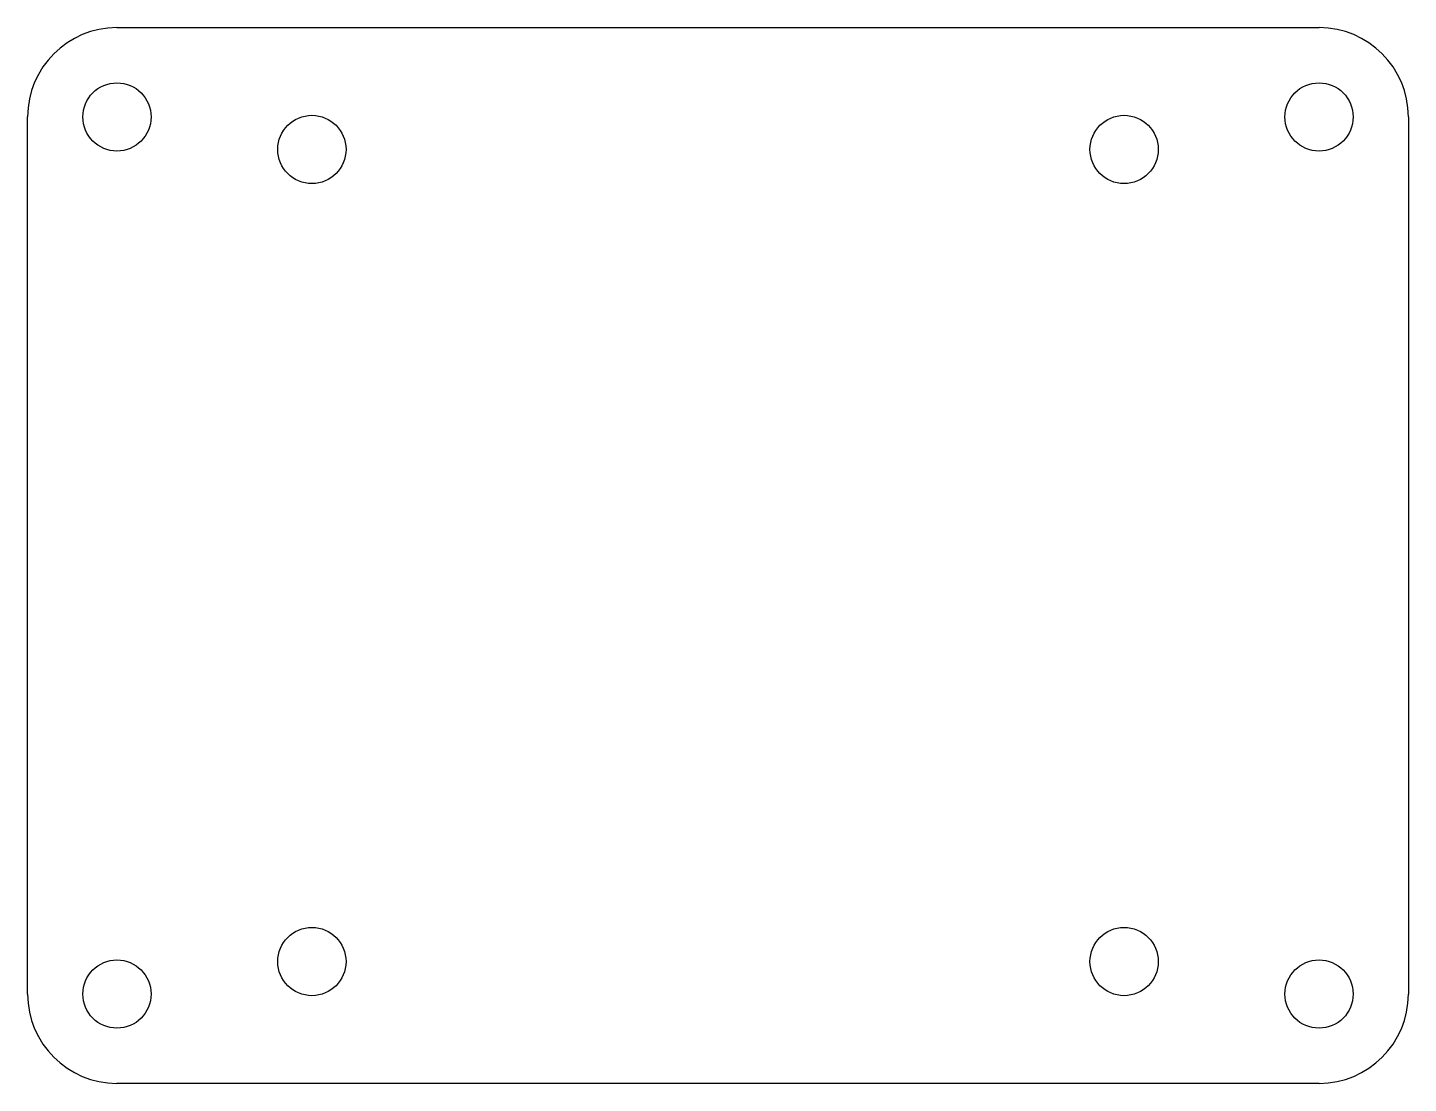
# Model space of a CAD drawing. Header units: millimetres. Extents: x -42.5 to 42.5, y -32.5 to 32.5.
import ezdxf

# ---------------------------------------------------------------- set-up
doc = ezdxf.new("R2010")
doc.units = ezdxf.units.MM

msp = doc.modelspace()

# ---------------------------------------------------------------- linework, layer by layer
at = {"color": 7, "linetype": 'Continuous', "lineweight": 25}
for p, q in [((-37, 32.5), (37, 32.5)), ((-42.5, -27), (-42.5, 27)), ((42.5, 27), (42.5, -27)), ((37, -32.5), (-37, -32.5))]:
    msp.add_line(p, q, dxfattribs=at)
for centre in [(-37, 27), (37, 27), (-25, 25), (25, 25), (-25, -25), (25, -25), (-37, -27), (37, -27)]:
    msp.add_circle(centre, 2.1, dxfattribs=at)
for centre, start, end in [((-37, 27), 90, 180), ((37, 27), 0, 90), ((-37, -27), 180, 270), ((37, -27), 270, 0)]:
    msp.add_arc(centre, 5.5, start, end, dxfattribs=at)

doc.saveas('drawing.dxf')
